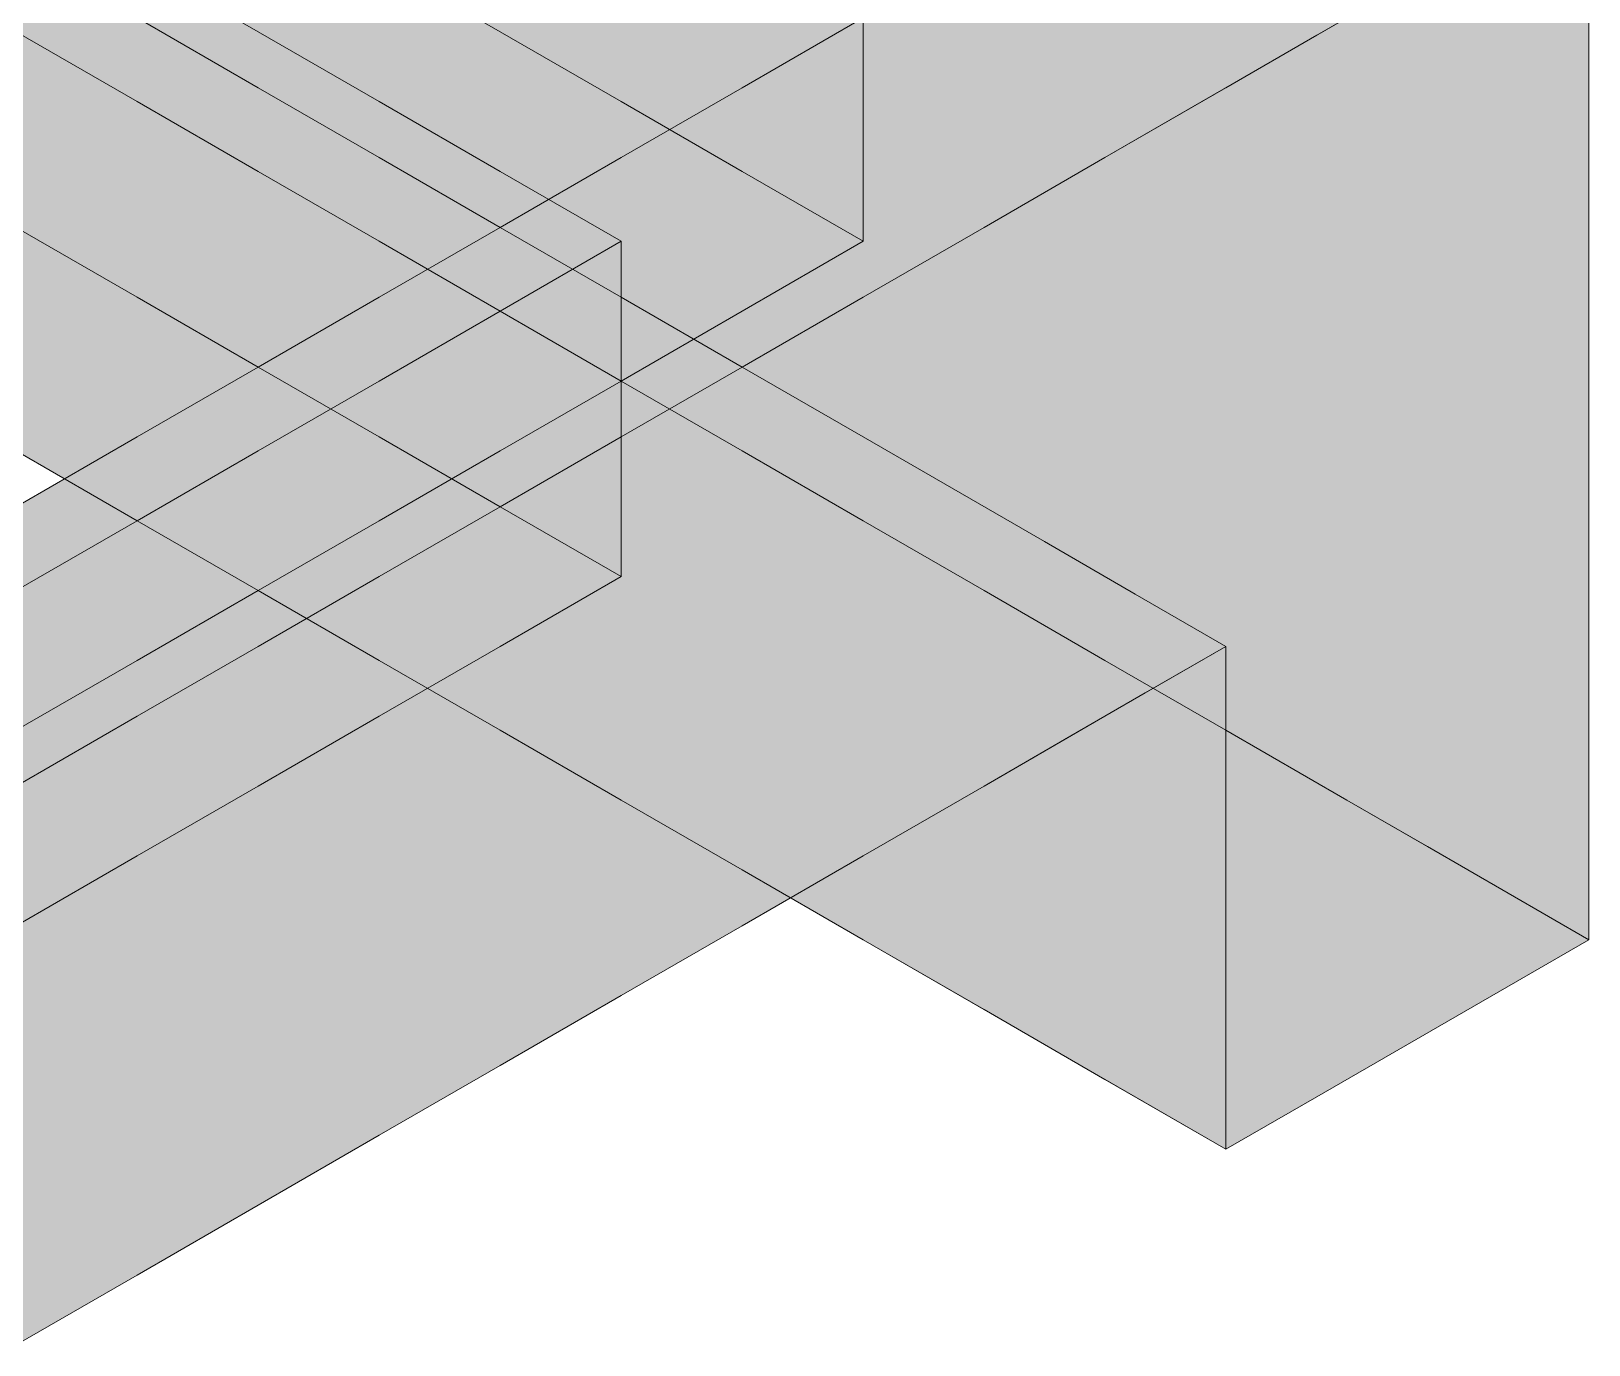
# Model space of a CAD drawing. Header units: metres. Extents: x 0 to 8.41, y 0 to 5.94.
# Drawn here: x 6.603 to 7.161, y 3.985 to 4.455 of the extents above; entities that cross this region are included whole.
import ezdxf

# ---------------------------------------------------------------- set-up
doc = ezdxf.new("R2010")
doc.units = ezdxf.units.M
doc.header["$LTSCALE"] = 0.25
doc.layers.add('ISO-3D', color=7, linetype='CONTINUOUS', lineweight=13)
doc.layers.add('ISO-3D-ARISTAS', color=250, linetype='CONTINUOUS', lineweight=13)

msp = doc.modelspace()

# ---------------------------------------------------------------- linework, layer by layer
at = {"layer": 'ISO-3D', "true_color": 0x9e9d98}
for points in [[(6.68471, 4.45167), (6.64141, 4.47667), (6.68471, 4.49833), (6.64141, 4.52333)], [(6.77131, 4.44833), (6.72801, 4.47333), (6.77131, 4.495), (6.72801, 4.52)], [(6.77131, 4.455), (6.72801, 4.48), (6.77131, 4.495), (6.72801, 4.52)], [(6.85792, 4.445), (6.81462, 4.47), (6.85792, 4.49167), (6.81462, 4.51667)], [(6.94452, 4.44167), (6.90122, 4.46667), (6.94452, 4.48833), (6.90122, 4.51333)], [(6.85792, 4.445), (6.81462, 4.47), (6.85792, 4.485), (6.81462, 4.51)], [(7.03112, 4.43833), (6.98782, 4.46333), (7.03112, 4.485), (6.98782, 4.51)], [(6.64141, 4.43), (6.59811, 4.455), (6.64141, 4.47667), (6.59811, 4.50167)], [(7.13216, 4.44667), (7.10329, 4.46333), (7.13216, 4.48667), (7.10329, 4.50333)], [(6.72801, 4.42667), (6.68471, 4.45167), (6.72801, 4.47333), (6.68471, 4.49833)], [(6.81462, 4.42333), (6.77131, 4.44833), (6.81462, 4.47), (6.77131, 4.495)], [(6.81462, 4.43), (6.77131, 4.455), (6.81462, 4.47), (6.77131, 4.495)], [(6.90122, 4.42), (6.85792, 4.445), (6.90122, 4.46667), (6.85792, 4.49167)], [(6.64141, 4.415), (6.59811, 4.44), (6.64141, 4.46), (6.59811, 4.485)], [(6.64141, 4.41), (6.59811, 4.435), (6.64141, 4.46), (6.59811, 4.485)], [(6.90122, 4.42), (6.85792, 4.445), (6.90122, 4.46), (6.85792, 4.485)], [(6.98782, 4.41667), (6.94452, 4.44167), (6.98782, 4.46333), (6.94452, 4.48833)], [(7.07442, 4.41333), (7.03112, 4.43833), (7.07442, 4.46), (7.03112, 4.485)], [(7.16103, 4.43), (7.13216, 4.44667), (7.16103, 4.47), (7.13216, 4.48667)], [(6.68471, 4.435), (6.64141, 4.46), (6.68471, 4.455), (6.64141, 4.48)], [(7.10329, 4.44333), (7.07442, 4.46), (7.10329, 4.46333), (7.07442, 4.48)], [(6.68471, 4.405), (6.64141, 4.43), (6.68471, 4.45167), (6.64141, 4.47667)], [(6.77131, 4.40167), (6.72801, 4.42667), (6.77131, 4.44833), (6.72801, 4.47333)], [(6.85792, 4.39833), (6.81462, 4.42333), (6.85792, 4.445), (6.81462, 4.47)], [(6.85792, 4.405), (6.81462, 4.43), (6.85792, 4.445), (6.81462, 4.47)], [(6.94452, 4.395), (6.90122, 4.42), (6.94452, 4.44167), (6.90122, 4.46667)], [(7.03112, 4.39167), (6.98782, 4.41667), (7.03112, 4.43833), (6.98782, 4.46333)], [(7.13216, 4.42667), (7.10329, 4.44333), (7.13216, 4.44667), (7.10329, 4.46333)], [(6.68471, 4.39), (6.64141, 4.415), (6.68471, 4.435), (6.64141, 4.46)], [(6.68471, 4.385), (6.64141, 4.41), (6.68471, 4.435), (6.64141, 4.46)], [(7.10329, 4.39667), (7.07442, 4.41333), (7.10329, 4.44333), (7.07442, 4.46)], [(6.72801, 4.41), (6.68471, 4.435), (6.72801, 4.43), (6.68471, 4.455)], [(6.72801, 4.38), (6.68471, 4.405), (6.72801, 4.42667), (6.68471, 4.45167)], [(6.81462, 4.37667), (6.77131, 4.40167), (6.81462, 4.42333), (6.77131, 4.44833)], [(6.90122, 4.37333), (6.85792, 4.39833), (6.90122, 4.42), (6.85792, 4.445)], [(6.90122, 4.38), (6.85792, 4.405), (6.90122, 4.42), (6.85792, 4.445)], [(7.16103, 4.41), (7.13216, 4.42667), (7.16103, 4.43), (7.13216, 4.44667)], [(6.64141, 4.37), (6.59811, 4.395), (6.64141, 4.415), (6.59811, 4.44)], [(6.98782, 4.37), (6.94452, 4.395), (6.98782, 4.41667), (6.94452, 4.44167)], [(7.07442, 4.36667), (7.03112, 4.39167), (7.07442, 4.41333), (7.03112, 4.43833)], [(7.13216, 4.38), (7.10329, 4.39667), (7.13216, 4.42667), (7.10329, 4.44333)], [(6.64141, 4.36), (6.59811, 4.385), (6.64141, 4.41), (6.59811, 4.435)], [(6.72801, 4.365), (6.68471, 4.39), (6.72801, 4.41), (6.68471, 4.435)], [(6.72801, 4.36), (6.68471, 4.385), (6.72801, 4.41), (6.68471, 4.435)], [(6.77131, 4.385), (6.72801, 4.41), (6.77131, 4.405), (6.72801, 4.43)], [(6.77131, 4.355), (6.72801, 4.38), (6.77131, 4.40167), (6.72801, 4.42667)], [(6.85792, 4.35167), (6.81462, 4.37667), (6.85792, 4.39833), (6.81462, 4.42333)], [(7.16103, 4.36333), (7.13216, 4.38), (7.16103, 4.41), (7.13216, 4.42667)], [(6.94452, 4.34833), (6.90122, 4.37333), (6.94452, 4.395), (6.90122, 4.42)], [(7.03112, 4.345), (6.98782, 4.37), (7.03112, 4.39167), (6.98782, 4.41667)], [(6.68471, 4.345), (6.64141, 4.37), (6.68471, 4.39), (6.64141, 4.415)], [(7.10329, 4.35), (7.07442, 4.36667), (7.10329, 4.39667), (7.07442, 4.41333)], [(6.68471, 4.335), (6.64141, 4.36), (6.68471, 4.385), (6.64141, 4.41)], [(6.77131, 4.34), (6.72801, 4.365), (6.77131, 4.385), (6.72801, 4.41)], [(6.77131, 4.335), (6.72801, 4.36), (6.77131, 4.385), (6.72801, 4.41)], [(6.81462, 4.36), (6.77131, 4.385), (6.81462, 4.38), (6.77131, 4.405)], [(6.81462, 4.33), (6.77131, 4.355), (6.81462, 4.37667), (6.77131, 4.40167)], [(6.64141, 4.325), (6.59811, 4.35), (6.64141, 4.37), (6.59811, 4.395)], [(6.90122, 4.32667), (6.85792, 4.35167), (6.90122, 4.37333), (6.85792, 4.39833)], [(6.98782, 4.32333), (6.94452, 4.34833), (6.98782, 4.37), (6.94452, 4.395)], [(7.13216, 4.33333), (7.10329, 4.35), (7.13216, 4.38), (7.10329, 4.39667)], [(6.72801, 4.32), (6.68471, 4.345), (6.72801, 4.365), (6.68471, 4.39)], [(7.07442, 4.32), (7.03112, 4.345), (7.07442, 4.36667), (7.03112, 4.39167)], [(6.72801, 4.31), (6.68471, 4.335), (6.72801, 4.36), (6.68471, 4.385)], [(6.81462, 4.315), (6.77131, 4.34), (6.81462, 4.36), (6.77131, 4.385)], [(6.81462, 4.31), (6.77131, 4.335), (6.81462, 4.36), (6.77131, 4.385)], [(7.16103, 4.31667), (7.13216, 4.33333), (7.16103, 4.36333), (7.13216, 4.38)], [(6.85792, 4.305), (6.81462, 4.33), (6.85792, 4.35167), (6.81462, 4.37667)], [(6.94452, 4.30167), (6.90122, 4.32667), (6.94452, 4.34833), (6.90122, 4.37333)], [(6.68471, 4.3), (6.64141, 4.325), (6.68471, 4.345), (6.64141, 4.37)], [(7.03112, 4.29833), (6.98782, 4.32333), (7.03112, 4.345), (6.98782, 4.37)], [(7.10329, 4.30333), (7.07442, 4.32), (7.10329, 4.35), (7.07442, 4.36667)], [(6.77131, 4.295), (6.72801, 4.32), (6.77131, 4.34), (6.72801, 4.365)], [(6.77131, 4.285), (6.72801, 4.31), (6.77131, 4.335), (6.72801, 4.36)], [(6.85792, 4.29), (6.81462, 4.315), (6.85792, 4.335), (6.81462, 4.36)], [(6.64141, 4.28), (6.59811, 4.305), (6.64141, 4.325), (6.59811, 4.35)], [(6.90122, 4.28), (6.85792, 4.305), (6.90122, 4.32667), (6.85792, 4.35167)], [(7.13216, 4.28667), (7.10329, 4.30333), (7.13216, 4.33333), (7.10329, 4.35)], [(6.72801, 4.275), (6.68471, 4.3), (6.72801, 4.32), (6.68471, 4.345)], [(6.98782, 4.27667), (6.94452, 4.30167), (6.98782, 4.32333), (6.94452, 4.34833)], [(7.07442, 4.27333), (7.03112, 4.29833), (7.07442, 4.32), (7.03112, 4.345)], [(6.81462, 4.27), (6.77131, 4.295), (6.81462, 4.315), (6.77131, 4.34)], [(6.81462, 4.26), (6.77131, 4.285), (6.81462, 4.31), (6.77131, 4.335)], [(6.90122, 4.265), (6.85792, 4.29), (6.90122, 4.31), (6.85792, 4.335)], [(7.16103, 4.27), (7.13216, 4.28667), (7.16103, 4.31667), (7.13216, 4.33333)], [(6.68471, 4.255), (6.64141, 4.28), (6.68471, 4.3), (6.64141, 4.325)], [(6.94452, 4.255), (6.90122, 4.28), (6.94452, 4.30167), (6.90122, 4.32667)], [(7.03112, 4.25167), (6.98782, 4.27667), (7.03112, 4.29833), (6.98782, 4.32333)], [(6.77131, 4.25), (6.72801, 4.275), (6.77131, 4.295), (6.72801, 4.32)], [(7.10329, 4.25667), (7.07442, 4.27333), (7.10329, 4.30333), (7.07442, 4.32)], [(6.85792, 4.245), (6.81462, 4.27), (6.85792, 4.29), (6.81462, 4.315)], [(6.93369, 4.24625), (6.90122, 4.265), (6.93369, 4.29125), (6.90122, 4.31)], [(6.72801, 4.23), (6.68471, 4.255), (6.72801, 4.275), (6.68471, 4.3)], [(6.98782, 4.23), (6.94452, 4.255), (6.98782, 4.27667), (6.94452, 4.30167)], [(7.13216, 4.24), (7.10329, 4.25667), (7.13216, 4.28667), (7.10329, 4.30333)], [(6.81462, 4.225), (6.77131, 4.25), (6.81462, 4.27), (6.77131, 4.295)], [(7.07442, 4.22667), (7.03112, 4.25167), (7.07442, 4.27333), (7.03112, 4.29833)], [(6.90122, 4.22), (6.85792, 4.245), (6.90122, 4.265), (6.85792, 4.29)], [(6.96617, 4.2275), (6.93369, 4.24625), (6.96617, 4.2725), (6.93369, 4.29125)], [(7.16103, 4.22333), (7.13216, 4.24), (7.16103, 4.27), (7.13216, 4.28667)], [(7.03112, 4.205), (6.98782, 4.23), (7.03112, 4.25167), (6.98782, 4.27667)], [(6.77131, 4.205), (6.72801, 4.23), (6.77131, 4.25), (6.72801, 4.275)], [(6.99865, 4.20875), (6.96617, 4.2275), (6.99865, 4.25375), (6.96617, 4.2725)], [(7.10329, 4.21), (7.07442, 4.22667), (7.10329, 4.25667), (7.07442, 4.27333)], [(6.85792, 4.2), (6.81462, 4.225), (6.85792, 4.245), (6.81462, 4.27)], [(6.93369, 4.20125), (6.90122, 4.22), (6.93369, 4.24625), (6.90122, 4.265)], [(7.13216, 4.19333), (7.10329, 4.21), (7.13216, 4.24), (7.10329, 4.25667)], [(6.81462, 4.18), (6.77131, 4.205), (6.81462, 4.225), (6.77131, 4.25)], [(7.03112, 4.19), (6.99865, 4.20875), (7.03112, 4.235), (6.99865, 4.25375)], [(7.07442, 4.18), (7.03112, 4.205), (7.07442, 4.22667), (7.03112, 4.25167)], [(6.90122, 4.175), (6.85792, 4.2), (6.90122, 4.22), (6.85792, 4.245)], [(6.96617, 4.1825), (6.93369, 4.20125), (6.96617, 4.2275), (6.93369, 4.24625)], [(7.16103, 4.17667), (7.13216, 4.19333), (7.16103, 4.22333), (7.13216, 4.24)], [(6.99865, 4.16375), (6.96617, 4.1825), (6.99865, 4.20875), (6.96617, 4.2275)], [(7.10329, 4.16333), (7.07442, 4.18), (7.10329, 4.21), (7.07442, 4.22667)], [(6.85792, 4.155), (6.81462, 4.18), (6.85792, 4.2), (6.81462, 4.225)], [(6.93369, 4.15625), (6.90122, 4.175), (6.93369, 4.20125), (6.90122, 4.22)], [(7.13216, 4.14667), (7.10329, 4.16333), (7.13216, 4.19333), (7.10329, 4.21)], [(7.03112, 4.145), (6.99865, 4.16375), (7.03112, 4.19), (6.99865, 4.20875)], [(6.90122, 4.13), (6.85792, 4.155), (6.90122, 4.175), (6.85792, 4.2)], [(6.96617, 4.1375), (6.93369, 4.15625), (6.96617, 4.1825), (6.93369, 4.20125)], [(7.16103, 4.13), (7.13216, 4.14667), (7.16103, 4.17667), (7.13216, 4.19333)], [(6.99865, 4.11875), (6.96617, 4.1375), (6.99865, 4.16375), (6.96617, 4.1825)], [(6.93369, 4.11125), (6.90122, 4.13), (6.93369, 4.15625), (6.90122, 4.175)], [(7.03112, 4.1), (6.99865, 4.11875), (7.03112, 4.145), (6.99865, 4.16375)], [(6.96617, 4.0925), (6.93369, 4.11125), (6.96617, 4.1375), (6.93369, 4.15625)], [(6.99865, 4.07375), (6.96617, 4.0925), (6.99865, 4.11875), (6.96617, 4.1375)], [(7.03112, 4.055), (6.99865, 4.07375), (7.03112, 4.1), (6.99865, 4.11875)]]:
    msp.add_solid(points, dxfattribs=at)
at = {"layer": 'ISO-3D', "true_color": 0x8e8d88}
for points in [[(7.16103, 4.47), (7.12855, 4.45125), (7.16103, 4.51), (7.12855, 4.49125)], [(7.12855, 4.45125), (7.09607, 4.4325), (7.12855, 4.49125), (7.09607, 4.4725)], [(7.09607, 4.4325), (7.0636, 4.41375), (7.09607, 4.4725), (7.0636, 4.45375)], [(7.16103, 4.43), (7.12855, 4.41125), (7.16103, 4.47), (7.12855, 4.45125)], [(6.90122, 4.42), (6.85792, 4.395), (6.90122, 4.46), (6.85792, 4.435)], [(7.0636, 4.41375), (7.03112, 4.395), (7.0636, 4.45375), (7.03112, 4.435)], [(7.12855, 4.41125), (7.09607, 4.3925), (7.12855, 4.45125), (7.09607, 4.4325)], [(6.85792, 4.395), (6.81462, 4.37), (6.85792, 4.435), (6.81462, 4.41)], [(7.03112, 4.395), (6.98782, 4.37), (7.03112, 4.435), (6.98782, 4.41)], [(7.09607, 4.3925), (7.0636, 4.37375), (7.09607, 4.4325), (7.0636, 4.41375)], [(7.16103, 4.41), (7.12855, 4.39125), (7.16103, 4.43), (7.12855, 4.41125)], [(6.90122, 4.38), (6.85792, 4.355), (6.90122, 4.42), (6.85792, 4.395)], [(7.0636, 4.37375), (7.03112, 4.355), (7.0636, 4.41375), (7.03112, 4.395)], [(7.12855, 4.39125), (7.09607, 4.3725), (7.12855, 4.41125), (7.09607, 4.3925)], [(6.81462, 4.37), (6.77131, 4.345), (6.81462, 4.41), (6.77131, 4.385)], [(6.98782, 4.37), (6.94452, 4.345), (6.98782, 4.41), (6.94452, 4.385)], [(7.16103, 4.36), (7.12855, 4.34125), (7.16103, 4.41), (7.12855, 4.39125)], [(6.85792, 4.355), (6.81462, 4.33), (6.85792, 4.395), (6.81462, 4.37)], [(7.03112, 4.355), (6.98782, 4.33), (7.03112, 4.395), (6.98782, 4.37)], [(7.09607, 4.3725), (7.0636, 4.35375), (7.09607, 4.3925), (7.0636, 4.37375)], [(7.12855, 4.34125), (7.09607, 4.3225), (7.12855, 4.39125), (7.09607, 4.3725)], [(6.77131, 4.345), (6.72801, 4.32), (6.77131, 4.385), (6.72801, 4.36)], [(6.94452, 4.345), (6.90122, 4.32), (6.94452, 4.385), (6.90122, 4.36)], [(6.81462, 4.36), (6.77131, 4.335), (6.81462, 4.38), (6.77131, 4.355)], [(7.0636, 4.35375), (7.03112, 4.335), (7.0636, 4.37375), (7.03112, 4.355)], [(7.09607, 4.3225), (7.0636, 4.30375), (7.09607, 4.3725), (7.0636, 4.35375)], [(6.81462, 4.33), (6.77131, 4.305), (6.81462, 4.37), (6.77131, 4.345)], [(6.98782, 4.33), (6.94452, 4.305), (6.98782, 4.37), (6.94452, 4.345)], [(6.72801, 4.32), (6.68471, 4.295), (6.72801, 4.36), (6.68471, 4.335)], [(6.77131, 4.335), (6.72801, 4.31), (6.77131, 4.355), (6.72801, 4.33)], [(6.81462, 4.31), (6.77131, 4.285), (6.81462, 4.36), (6.77131, 4.335)], [(6.90122, 4.32), (6.85792, 4.295), (6.90122, 4.36), (6.85792, 4.335)], [(7.03112, 4.335), (6.98782, 4.31), (7.03112, 4.355), (6.98782, 4.33)], [(7.16103, 4.31), (7.12855, 4.29125), (7.16103, 4.36), (7.12855, 4.34125)], [(7.0636, 4.30375), (7.03112, 4.285), (7.0636, 4.35375), (7.03112, 4.335)], [(6.77131, 4.305), (6.72801, 4.28), (6.77131, 4.345), (6.72801, 4.32)], [(6.94452, 4.305), (6.90122, 4.28), (6.94452, 4.345), (6.90122, 4.32)], [(7.12855, 4.29125), (7.09607, 4.2725), (7.12855, 4.34125), (7.09607, 4.3225)], [(6.68471, 4.295), (6.64141, 4.27), (6.68471, 4.335), (6.64141, 4.31)], [(6.77131, 4.285), (6.72801, 4.26), (6.77131, 4.335), (6.72801, 4.31)], [(6.85792, 4.295), (6.81462, 4.27), (6.85792, 4.335), (6.81462, 4.31)], [(7.03112, 4.285), (6.98782, 4.26), (7.03112, 4.335), (6.98782, 4.31)], [(6.72801, 4.31), (6.68471, 4.285), (6.72801, 4.33), (6.68471, 4.305)], [(6.98782, 4.31), (6.94452, 4.285), (6.98782, 4.33), (6.94452, 4.305)], [(7.09607, 4.2725), (7.0636, 4.25375), (7.09607, 4.3225), (7.0636, 4.30375)], [(6.72801, 4.28), (6.68471, 4.255), (6.72801, 4.32), (6.68471, 4.295)], [(6.90122, 4.28), (6.85792, 4.255), (6.90122, 4.32), (6.85792, 4.295)], [(6.64141, 4.27), (6.59811, 4.245), (6.64141, 4.31), (6.59811, 4.285)], [(6.68471, 4.285), (6.64141, 4.26), (6.68471, 4.305), (6.64141, 4.28)], [(6.72801, 4.26), (6.68471, 4.235), (6.72801, 4.31), (6.68471, 4.285)], [(6.81462, 4.26), (6.77131, 4.235), (6.81462, 4.31), (6.77131, 4.285)], [(6.81462, 4.27), (6.77131, 4.245), (6.81462, 4.31), (6.77131, 4.285)], [(6.94452, 4.285), (6.90122, 4.26), (6.94452, 4.305), (6.90122, 4.28)], [(6.98782, 4.26), (6.94452, 4.235), (6.98782, 4.31), (6.94452, 4.285)], [(7.16103, 4.265), (7.12855, 4.24625), (7.16103, 4.31), (7.12855, 4.29125)], [(7.0636, 4.25375), (7.03112, 4.235), (7.0636, 4.30375), (7.03112, 4.285)], [(6.68471, 4.255), (6.64141, 4.23), (6.68471, 4.295), (6.64141, 4.27)], [(6.85792, 4.255), (6.81462, 4.23), (6.85792, 4.295), (6.81462, 4.27)], [(7.12855, 4.24625), (7.09607, 4.2275), (7.12855, 4.29125), (7.09607, 4.2725)], [(6.68471, 4.235), (6.64141, 4.21), (6.68471, 4.285), (6.64141, 4.26)], [(6.77131, 4.235), (6.72801, 4.21), (6.77131, 4.285), (6.72801, 4.26)], [(6.77131, 4.245), (6.72801, 4.22), (6.77131, 4.285), (6.72801, 4.26)], [(6.94452, 4.235), (6.90122, 4.21), (6.94452, 4.285), (6.90122, 4.26)], [(7.03112, 4.235), (6.98782, 4.21), (7.03112, 4.285), (6.98782, 4.26)], [(6.64141, 4.26), (6.59811, 4.235), (6.64141, 4.28), (6.59811, 4.255)], [(6.90122, 4.26), (6.85792, 4.235), (6.90122, 4.28), (6.85792, 4.255)], [(7.09607, 4.2275), (7.0636, 4.20875), (7.09607, 4.2725), (7.0636, 4.25375)], [(6.64141, 4.23), (6.59811, 4.205), (6.64141, 4.27), (6.59811, 4.245)], [(6.81462, 4.23), (6.77131, 4.205), (6.81462, 4.27), (6.77131, 4.245)], [(6.64141, 4.21), (6.59811, 4.185), (6.64141, 4.26), (6.59811, 4.235)], [(6.72801, 4.21), (6.68471, 4.185), (6.72801, 4.26), (6.68471, 4.235)], [(6.72801, 4.22), (6.68471, 4.195), (6.72801, 4.26), (6.68471, 4.235)], [(6.90122, 4.21), (6.85792, 4.185), (6.90122, 4.26), (6.85792, 4.235)], [(6.98782, 4.21), (6.94452, 4.185), (6.98782, 4.26), (6.94452, 4.235)], [(7.16103, 4.22), (7.12855, 4.20125), (7.16103, 4.265), (7.12855, 4.24625)], [(6.85792, 4.235), (6.81462, 4.21), (6.85792, 4.255), (6.81462, 4.23)], [(7.0636, 4.20875), (7.03112, 4.19), (7.0636, 4.25375), (7.03112, 4.235)], [(6.77131, 4.205), (6.72801, 4.18), (6.77131, 4.245), (6.72801, 4.22)], [(7.12855, 4.20125), (7.09607, 4.1825), (7.12855, 4.24625), (7.09607, 4.2275)], [(6.68471, 4.185), (6.64141, 4.16), (6.68471, 4.235), (6.64141, 4.21)], [(6.68471, 4.195), (6.64141, 4.17), (6.68471, 4.235), (6.64141, 4.21)], [(6.85792, 4.185), (6.81462, 4.16), (6.85792, 4.235), (6.81462, 4.21)], [(6.94452, 4.185), (6.90122, 4.16), (6.94452, 4.235), (6.90122, 4.21)], [(6.81462, 4.21), (6.77131, 4.185), (6.81462, 4.23), (6.77131, 4.205)], [(7.09607, 4.1825), (7.0636, 4.16375), (7.09607, 4.2275), (7.0636, 4.20875)], [(6.72801, 4.18), (6.68471, 4.155), (6.72801, 4.22), (6.68471, 4.195)], [(7.16103, 4.175), (7.12855, 4.15625), (7.16103, 4.22), (7.12855, 4.20125)], [(6.64141, 4.16), (6.59811, 4.135), (6.64141, 4.21), (6.59811, 4.185)], [(6.64141, 4.17), (6.59811, 4.145), (6.64141, 4.21), (6.59811, 4.185)], [(6.81462, 4.16), (6.77131, 4.135), (6.81462, 4.21), (6.77131, 4.185)], [(6.90122, 4.16), (6.85792, 4.135), (6.90122, 4.21), (6.85792, 4.185)], [(6.77131, 4.185), (6.72801, 4.16), (6.77131, 4.205), (6.72801, 4.18)], [(7.0636, 4.16375), (7.03112, 4.145), (7.0636, 4.20875), (7.03112, 4.19)], [(7.12855, 4.15625), (7.09607, 4.1375), (7.12855, 4.20125), (7.09607, 4.1825)], [(6.68471, 4.155), (6.64141, 4.13), (6.68471, 4.195), (6.64141, 4.17)], [(6.77131, 4.135), (6.72801, 4.11), (6.77131, 4.185), (6.72801, 4.16)], [(6.85792, 4.135), (6.81462, 4.11), (6.85792, 4.185), (6.81462, 4.16)], [(7.09607, 4.1375), (7.0636, 4.11875), (7.09607, 4.1825), (7.0636, 4.16375)], [(6.72801, 4.16), (6.68471, 4.135), (6.72801, 4.18), (6.68471, 4.155)], [(7.16103, 4.13), (7.12855, 4.11125), (7.16103, 4.175), (7.12855, 4.15625)], [(6.64141, 4.13), (6.59811, 4.105), (6.64141, 4.17), (6.59811, 4.145)], [(6.72801, 4.11), (6.68471, 4.085), (6.72801, 4.16), (6.68471, 4.135)], [(6.81462, 4.11), (6.77131, 4.085), (6.81462, 4.16), (6.77131, 4.135)], [(7.0636, 4.11875), (7.03112, 4.1), (7.0636, 4.16375), (7.03112, 4.145)], [(6.68471, 4.135), (6.64141, 4.11), (6.68471, 4.155), (6.64141, 4.13)], [(7.12855, 4.11125), (7.09607, 4.0925), (7.12855, 4.15625), (7.09607, 4.1375)], [(7.09607, 4.0925), (7.0636, 4.07375), (7.09607, 4.1375), (7.0636, 4.11875)], [(6.68471, 4.085), (6.64141, 4.06), (6.68471, 4.135), (6.64141, 4.11)], [(6.77131, 4.085), (6.72801, 4.06), (6.77131, 4.135), (6.72801, 4.11)], [(6.64141, 4.11), (6.59811, 4.085), (6.64141, 4.13), (6.59811, 4.105)], [(7.0636, 4.07375), (7.03112, 4.055), (7.0636, 4.11875), (7.03112, 4.1)], [(6.64141, 4.06), (6.59811, 4.035), (6.64141, 4.11), (6.59811, 4.085)], [(6.72801, 4.06), (6.68471, 4.035), (6.72801, 4.11), (6.68471, 4.085)], [(6.68471, 4.035), (6.64141, 4.01), (6.68471, 4.085), (6.64141, 4.06)], [(6.64141, 4.01), (6.59811, 3.985), (6.64141, 4.06), (6.59811, 4.035)]]:
    msp.add_solid(points, dxfattribs=at)
at = {"layer": 'ISO-3D', "true_color": 0xb0aea8}
for points in [[(6.72801, 4.48), (6.68471, 4.455), (6.68471, 4.505), (6.64141, 4.48)], [(6.64141, 4.46), (6.61254, 4.44333), (6.59811, 4.485), (6.56924, 4.46833)], [(7.02823, 4.46667), (6.99359, 4.44667), (6.99937, 4.48333), (6.96473, 4.46333)], [(7.09174, 4.47), (7.0571, 4.45), (7.06288, 4.48667), (7.02823, 4.46667)], [(6.77131, 4.455), (6.72801, 4.43), (6.72801, 4.48), (6.68471, 4.455)], [(6.96473, 4.46333), (6.93009, 4.44333), (6.93586, 4.48), (6.90122, 4.46)], [(6.61254, 4.44333), (6.58368, 4.42667), (6.56924, 4.46833), (6.54037, 4.45167)], [(7.0571, 4.45), (7.02246, 4.43), (7.02823, 4.46667), (6.99359, 4.44667)], [(6.99359, 4.44667), (6.95895, 4.42667), (6.96473, 4.46333), (6.93009, 4.44333)], [(6.68471, 4.435), (6.65584, 4.41833), (6.64141, 4.46), (6.61254, 4.44333)], [(6.93009, 4.44333), (6.88678, 4.41833), (6.90122, 4.46), (6.85792, 4.435)], [(6.64141, 4.43), (6.60893, 4.41125), (6.59811, 4.455), (6.56563, 4.43625)], [(6.81462, 4.43), (6.77131, 4.405), (6.77131, 4.455), (6.72801, 4.43)], [(7.02246, 4.43), (6.98782, 4.41), (6.99359, 4.44667), (6.95895, 4.42667)], [(6.65584, 4.41833), (6.62698, 4.40167), (6.61254, 4.44333), (6.58368, 4.42667)], [(6.95895, 4.42667), (6.91565, 4.40167), (6.93009, 4.44333), (6.88678, 4.41833)], [(6.60893, 4.41125), (6.57646, 4.3925), (6.56563, 4.43625), (6.53316, 4.4175)], [(6.72801, 4.41), (6.69915, 4.39333), (6.68471, 4.435), (6.65584, 4.41833)], [(6.88678, 4.41833), (6.84348, 4.39333), (6.85792, 4.435), (6.81462, 4.41)], [(6.68471, 4.405), (6.65224, 4.38625), (6.64141, 4.43), (6.60893, 4.41125)], [(6.85792, 4.405), (6.81462, 4.38), (6.81462, 4.43), (6.77131, 4.405)], [(6.62698, 4.40167), (6.59811, 4.385), (6.58368, 4.42667), (6.55481, 4.41)], [(6.98782, 4.41), (6.94452, 4.385), (6.95895, 4.42667), (6.91565, 4.40167)], [(6.69915, 4.39333), (6.67028, 4.37667), (6.65584, 4.41833), (6.62698, 4.40167)], [(6.91565, 4.40167), (6.87235, 4.37667), (6.88678, 4.41833), (6.84348, 4.39333)], [(6.65224, 4.38625), (6.61976, 4.3675), (6.60893, 4.41125), (6.57646, 4.3925)], [(6.72801, 4.38), (6.69554, 4.36125), (6.68471, 4.405), (6.65224, 4.38625)], [(6.77131, 4.385), (6.74245, 4.36833), (6.72801, 4.41), (6.69915, 4.39333)], [(6.84348, 4.39333), (6.80018, 4.36833), (6.81462, 4.41), (6.77131, 4.385)], [(6.90122, 4.38), (6.85792, 4.355), (6.85792, 4.405), (6.81462, 4.38)], [(6.67028, 4.37667), (6.64141, 4.36), (6.62698, 4.40167), (6.59811, 4.385)], [(6.94452, 4.385), (6.90122, 4.36), (6.91565, 4.40167), (6.87235, 4.37667)], [(6.61976, 4.3675), (6.58728, 4.34875), (6.57646, 4.3925), (6.54398, 4.37375)], [(6.74245, 4.36833), (6.71358, 4.35167), (6.69915, 4.39333), (6.67028, 4.37667)], [(6.87235, 4.37667), (6.82905, 4.35167), (6.84348, 4.39333), (6.80018, 4.36833)], [(6.69554, 4.36125), (6.66306, 4.3425), (6.65224, 4.38625), (6.61976, 4.3675)], [(6.80018, 4.36833), (6.75688, 4.34333), (6.77131, 4.385), (6.72801, 4.36)], [(6.81462, 4.36), (6.78575, 4.34333), (6.77131, 4.385), (6.74245, 4.36833)], [(6.77131, 4.355), (6.73884, 4.33625), (6.72801, 4.38), (6.69554, 4.36125)], [(6.85792, 4.355), (6.81462, 4.33), (6.81462, 4.38), (6.77131, 4.355)], [(6.71358, 4.35167), (6.68471, 4.335), (6.67028, 4.37667), (6.64141, 4.36)], [(6.90122, 4.36), (6.85792, 4.335), (6.87235, 4.37667), (6.82905, 4.35167)], [(6.66306, 4.3425), (6.63058, 4.32375), (6.61976, 4.3675), (6.58728, 4.34875)], [(6.78575, 4.34333), (6.75688, 4.32667), (6.74245, 4.36833), (6.71358, 4.35167)], [(6.82905, 4.35167), (6.78575, 4.32667), (6.80018, 4.36833), (6.75688, 4.34333)], [(6.73884, 4.33625), (6.70636, 4.3175), (6.69554, 4.36125), (6.66306, 4.3425)], [(6.75688, 4.34333), (6.71358, 4.31833), (6.72801, 4.36), (6.68471, 4.335)], [(6.81462, 4.33), (6.77131, 4.305), (6.77131, 4.355), (6.72801, 4.33)], [(6.81462, 4.33), (6.78214, 4.31125), (6.77131, 4.355), (6.73884, 4.33625)], [(6.85792, 4.335), (6.82905, 4.31833), (6.81462, 4.36), (6.78575, 4.34333)], [(6.75688, 4.32667), (6.72801, 4.31), (6.71358, 4.35167), (6.68471, 4.335)], [(6.85792, 4.335), (6.81462, 4.31), (6.82905, 4.35167), (6.78575, 4.32667)], [(6.63058, 4.32375), (6.59811, 4.305), (6.58728, 4.34875), (6.55481, 4.33)], [(6.70636, 4.3175), (6.67389, 4.29875), (6.66306, 4.3425), (6.63058, 4.32375)], [(6.78575, 4.32667), (6.74245, 4.30167), (6.75688, 4.34333), (6.71358, 4.31833)], [(6.82905, 4.31833), (6.80018, 4.30167), (6.78575, 4.34333), (6.75688, 4.32667)], [(6.71358, 4.31833), (6.67028, 4.29333), (6.68471, 4.335), (6.64141, 4.31)], [(6.78214, 4.31125), (6.74966, 4.2925), (6.73884, 4.33625), (6.70636, 4.3175)], [(6.90122, 4.31), (6.87235, 4.29333), (6.85792, 4.335), (6.82905, 4.31833)], [(6.77131, 4.305), (6.72801, 4.28), (6.72801, 4.33), (6.68471, 4.305)], [(6.85792, 4.305), (6.82544, 4.28625), (6.81462, 4.33), (6.78214, 4.31125)], [(6.67389, 4.29875), (6.64141, 4.28), (6.63058, 4.32375), (6.59811, 4.305)], [(6.80018, 4.30167), (6.77131, 4.285), (6.75688, 4.32667), (6.72801, 4.31)], [(6.81462, 4.31), (6.77131, 4.285), (6.78575, 4.32667), (6.74245, 4.30167)], [(6.74245, 4.30167), (6.69915, 4.27667), (6.71358, 4.31833), (6.67028, 4.29333)], [(6.74966, 4.2925), (6.71719, 4.27375), (6.70636, 4.3175), (6.67389, 4.29875)], [(6.87235, 4.29333), (6.84348, 4.27667), (6.82905, 4.31833), (6.80018, 4.30167)], [(6.82544, 4.28625), (6.79296, 4.2675), (6.78214, 4.31125), (6.74966, 4.2925)], [(6.67028, 4.29333), (6.62698, 4.26833), (6.64141, 4.31), (6.59811, 4.285)], [(6.72801, 4.28), (6.68471, 4.255), (6.68471, 4.305), (6.64141, 4.28)], [(6.90122, 4.28), (6.86874, 4.26125), (6.85792, 4.305), (6.82544, 4.28625)], [(6.93369, 4.29125), (6.90483, 4.27458), (6.90122, 4.31), (6.87235, 4.29333)], [(6.77131, 4.285), (6.72801, 4.26), (6.74245, 4.30167), (6.69915, 4.27667)], [(6.84348, 4.27667), (6.81462, 4.26), (6.80018, 4.30167), (6.77131, 4.285)], [(6.71719, 4.27375), (6.68471, 4.255), (6.67389, 4.29875), (6.64141, 4.28)], [(6.69915, 4.27667), (6.65584, 4.25167), (6.67028, 4.29333), (6.62698, 4.26833)], [(6.79296, 4.2675), (6.76049, 4.24875), (6.74966, 4.2925), (6.71719, 4.27375)], [(6.90483, 4.27458), (6.87596, 4.25792), (6.87235, 4.29333), (6.84348, 4.27667)], [(6.96617, 4.2725), (6.9373, 4.25583), (6.93369, 4.29125), (6.90483, 4.27458)], [(6.62698, 4.26833), (6.58368, 4.24333), (6.59811, 4.285), (6.55481, 4.26)], [(6.86874, 4.26125), (6.83627, 4.2425), (6.82544, 4.28625), (6.79296, 4.2675)], [(6.68471, 4.255), (6.64141, 4.23), (6.64141, 4.28), (6.59811, 4.255)], [(6.72801, 4.26), (6.68471, 4.235), (6.69915, 4.27667), (6.65584, 4.25167)], [(6.87596, 4.25792), (6.84709, 4.24125), (6.84348, 4.27667), (6.81462, 4.26)], [(6.94452, 4.255), (6.91204, 4.23625), (6.90122, 4.28), (6.86874, 4.26125)], [(6.76049, 4.24875), (6.72801, 4.23), (6.71719, 4.27375), (6.68471, 4.255)], [(6.9373, 4.25583), (6.90843, 4.23917), (6.90483, 4.27458), (6.87596, 4.25792)], [(6.99865, 4.25375), (6.96978, 4.23708), (6.96617, 4.2725), (6.9373, 4.25583)], [(6.65584, 4.25167), (6.61254, 4.22667), (6.62698, 4.26833), (6.58368, 4.24333)], [(6.83627, 4.2425), (6.80379, 4.22375), (6.79296, 4.2675), (6.76049, 4.24875)], [(6.84709, 4.24125), (6.80379, 4.21625), (6.81462, 4.26), (6.77131, 4.235)], [(6.91204, 4.23625), (6.87957, 4.2175), (6.86874, 4.26125), (6.83627, 4.2425)], [(6.64141, 4.23), (6.59811, 4.205), (6.59811, 4.255), (6.55481, 4.23)], [(6.90843, 4.23917), (6.87957, 4.2225), (6.87596, 4.25792), (6.84709, 4.24125)], [(6.96978, 4.23708), (6.94091, 4.22042), (6.9373, 4.25583), (6.90843, 4.23917)], [(6.98782, 4.23), (6.95534, 4.21125), (6.94452, 4.255), (6.91204, 4.23625)], [(6.68471, 4.235), (6.64141, 4.21), (6.65584, 4.25167), (6.61254, 4.22667)], [(6.80379, 4.22375), (6.77131, 4.205), (6.76049, 4.24875), (6.72801, 4.23)], [(7.03112, 4.235), (7.00225, 4.21833), (6.99865, 4.25375), (6.96978, 4.23708)], [(6.61254, 4.22667), (6.56924, 4.20167), (6.58368, 4.24333), (6.54037, 4.21833)], [(6.87957, 4.2175), (6.84709, 4.19875), (6.83627, 4.2425), (6.80379, 4.22375)], [(6.87957, 4.2225), (6.83627, 4.1975), (6.84709, 4.24125), (6.80379, 4.21625)], [(6.94091, 4.22042), (6.91204, 4.20375), (6.90843, 4.23917), (6.87957, 4.2225)], [(6.80379, 4.21625), (6.76049, 4.19125), (6.77131, 4.235), (6.72801, 4.21)], [(6.95534, 4.21125), (6.92287, 4.1925), (6.91204, 4.23625), (6.87957, 4.2175)], [(7.00225, 4.21833), (6.97339, 4.20167), (6.96978, 4.23708), (6.94091, 4.22042)], [(6.64141, 4.21), (6.59811, 4.185), (6.61254, 4.22667), (6.56924, 4.20167)], [(7.03112, 4.205), (6.99865, 4.18625), (6.98782, 4.23), (6.95534, 4.21125)], [(6.84709, 4.19875), (6.81462, 4.18), (6.80379, 4.22375), (6.77131, 4.205)], [(6.91204, 4.20375), (6.86874, 4.17875), (6.87957, 4.2225), (6.83627, 4.1975)], [(6.83627, 4.1975), (6.79296, 4.1725), (6.80379, 4.21625), (6.76049, 4.19125)], [(6.92287, 4.1925), (6.89039, 4.17375), (6.87957, 4.2175), (6.84709, 4.19875)], [(6.97339, 4.20167), (6.94452, 4.185), (6.94091, 4.22042), (6.91204, 4.20375)], [(6.76049, 4.19125), (6.71719, 4.16625), (6.72801, 4.21), (6.68471, 4.185)], [(6.99865, 4.18625), (6.96617, 4.1675), (6.95534, 4.21125), (6.92287, 4.1925)], [(7.07442, 4.18), (7.04195, 4.16125), (7.03112, 4.205), (6.99865, 4.18625)], [(6.89039, 4.17375), (6.85792, 4.155), (6.84709, 4.19875), (6.81462, 4.18)], [(6.94452, 4.185), (6.90122, 4.16), (6.91204, 4.20375), (6.86874, 4.17875)], [(6.86874, 4.17875), (6.82544, 4.15375), (6.83627, 4.1975), (6.79296, 4.1725)], [(6.79296, 4.1725), (6.74966, 4.1475), (6.76049, 4.19125), (6.71719, 4.16625)], [(6.96617, 4.1675), (6.93369, 4.14875), (6.92287, 4.1925), (6.89039, 4.17375)], [(6.71719, 4.16625), (6.67389, 4.14125), (6.68471, 4.185), (6.64141, 4.16)], [(7.04195, 4.16125), (7.00947, 4.1425), (6.99865, 4.18625), (6.96617, 4.1675)], [(6.90122, 4.16), (6.85792, 4.135), (6.86874, 4.17875), (6.82544, 4.15375)], [(7.11772, 4.155), (7.08525, 4.13625), (7.07442, 4.18), (7.04195, 4.16125)], [(6.82544, 4.15375), (6.78214, 4.12875), (6.79296, 4.1725), (6.74966, 4.1475)], [(6.93369, 4.14875), (6.90122, 4.13), (6.89039, 4.17375), (6.85792, 4.155)], [(6.74966, 4.1475), (6.70636, 4.1225), (6.71719, 4.16625), (6.67389, 4.14125)], [(7.00947, 4.1425), (6.977, 4.12375), (6.96617, 4.1675), (6.93369, 4.14875)], [(6.67389, 4.14125), (6.63058, 4.11625), (6.64141, 4.16), (6.59811, 4.135)], [(7.08525, 4.13625), (7.05277, 4.1175), (7.04195, 4.16125), (7.00947, 4.1425)], [(7.16103, 4.13), (7.12855, 4.11125), (7.11772, 4.155), (7.08525, 4.13625)], [(6.85792, 4.135), (6.81462, 4.11), (6.82544, 4.15375), (6.78214, 4.12875)], [(6.977, 4.12375), (6.94452, 4.105), (6.93369, 4.14875), (6.90122, 4.13)], [(6.78214, 4.12875), (6.73884, 4.10375), (6.74966, 4.1475), (6.70636, 4.1225)], [(6.70636, 4.1225), (6.66306, 4.0975), (6.67389, 4.14125), (6.63058, 4.11625)], [(7.05277, 4.1175), (7.0203, 4.09875), (7.00947, 4.1425), (6.977, 4.12375)], [(6.63058, 4.11625), (6.58728, 4.09125), (6.59811, 4.135), (6.55481, 4.11)], [(7.12855, 4.11125), (7.09607, 4.0925), (7.08525, 4.13625), (7.05277, 4.1175)], [(6.81462, 4.11), (6.77131, 4.085), (6.78214, 4.12875), (6.73884, 4.10375)], [(6.73884, 4.10375), (6.69554, 4.07875), (6.70636, 4.1225), (6.66306, 4.0975)], [(7.0203, 4.09875), (6.98782, 4.08), (6.977, 4.12375), (6.94452, 4.105)], [(6.66306, 4.0975), (6.61976, 4.0725), (6.63058, 4.11625), (6.58728, 4.09125)], [(7.09607, 4.0925), (7.0636, 4.07375), (7.05277, 4.1175), (7.0203, 4.09875)], [(6.77131, 4.085), (6.72801, 4.06), (6.73884, 4.10375), (6.69554, 4.07875)], [(7.0636, 4.07375), (7.03112, 4.055), (7.0203, 4.09875), (6.98782, 4.08)], [(6.69554, 4.07875), (6.65224, 4.05375), (6.66306, 4.0975), (6.61976, 4.0725)], [(6.61976, 4.0725), (6.57646, 4.0475), (6.58728, 4.09125), (6.54398, 4.06625)], [(6.72801, 4.06), (6.68471, 4.035), (6.69554, 4.07875), (6.65224, 4.05375)], [(6.65224, 4.05375), (6.60893, 4.02875), (6.61976, 4.0725), (6.57646, 4.0475)], [(6.68471, 4.035), (6.64141, 4.01), (6.65224, 4.05375), (6.60893, 4.02875)], [(6.60893, 4.02875), (6.56563, 4.00375), (6.57646, 4.0475), (6.53316, 4.0225)], [(6.64141, 4.01), (6.59811, 3.985), (6.60893, 4.02875), (6.56563, 4.00375)]]:
    msp.add_solid(points, dxfattribs=at)
at = {"layer": 'ISO-3D-ARISTAS', "color": 250}
for p, q in [((6.68471, 4.455), (6.64141, 4.48)), ((6.64141, 4.48), (6.68471, 4.455)), ((6.77131, 4.455), (6.72801, 4.48)), ((6.72801, 4.48), (6.77131, 4.455)), ((7.0636, 4.45375), (7.09607, 4.4725)), ((7.09174, 4.47), (7.0571, 4.45)), ((7.16103, 4.47), (7.16103, 4.43)), ((7.16103, 4.47), (7.16103, 4.43)), ((6.64141, 4.46), (6.68471, 4.435)), ((6.64141, 4.46), (6.68471, 4.435)), ((6.85792, 4.435), (6.90122, 4.46)), ((6.85792, 4.435), (6.90122, 4.46)), ((6.90122, 4.46), (6.90122, 4.42)), ((6.90122, 4.46), (6.90122, 4.42)), ((6.59811, 4.455), (6.64141, 4.43)), ((6.64141, 4.43), (6.59811, 4.455)), ((6.72801, 4.43), (6.68471, 4.455)), ((6.68471, 4.455), (6.72801, 4.43)), ((6.81462, 4.43), (6.77131, 4.455)), ((6.77131, 4.455), (6.81462, 4.43)), ((7.0571, 4.45), (7.02246, 4.43)), ((7.03112, 4.435), (7.0636, 4.45375)), ((6.68471, 4.435), (6.72801, 4.41)), ((6.68471, 4.435), (6.72801, 4.41)), ((6.81462, 4.41), (6.85792, 4.435)), ((6.81462, 4.41), (6.85792, 4.435)), ((6.98782, 4.41), (7.03112, 4.435)), ((6.64141, 4.43), (6.68471, 4.405)), ((6.68471, 4.405), (6.64141, 4.43)), ((6.77131, 4.405), (6.72801, 4.43)), ((6.72801, 4.43), (6.77131, 4.405)), ((6.85792, 4.405), (6.81462, 4.43)), ((6.81462, 4.43), (6.85792, 4.405)), ((7.02246, 4.43), (6.98782, 4.41)), ((7.16103, 4.43), (7.16103, 4.41)), ((7.16103, 4.43), (7.16103, 4.41)), ((6.90122, 4.42), (6.90122, 4.38)), ((6.90122, 4.42), (6.90122, 4.38)), ((6.68471, 4.405), (6.72801, 4.38)), ((6.72801, 4.38), (6.68471, 4.405)), ((6.72801, 4.41), (6.77131, 4.385)), ((6.72801, 4.41), (6.77131, 4.385)), ((6.77131, 4.385), (6.81462, 4.41)), ((6.77131, 4.385), (6.81462, 4.41)), ((6.81462, 4.38), (6.77131, 4.405)), ((6.77131, 4.405), (6.81462, 4.38)), ((6.90122, 4.38), (6.85792, 4.405)), ((6.85792, 4.405), (6.90122, 4.38)), ((6.94452, 4.385), (6.98782, 4.41)), ((6.98782, 4.41), (6.94452, 4.385)), ((7.16103, 4.41), (7.16103, 4.36333)), ((7.16103, 4.41), (7.16103, 4.36)), ((6.64141, 4.36), (6.59811, 4.385)), ((6.64141, 4.36), (6.59811, 4.385)), ((6.72801, 4.36), (6.77131, 4.385)), ((6.72801, 4.36), (6.77131, 4.385)), ((6.77131, 4.385), (6.81462, 4.36)), ((6.77131, 4.385), (6.81462, 4.36)), ((6.90122, 4.36), (6.94452, 4.385)), ((6.94452, 4.385), (6.90122, 4.36)), ((6.72801, 4.38), (6.77131, 4.355)), ((6.77131, 4.355), (6.72801, 4.38)), ((6.77131, 4.355), (6.81462, 4.38)), ((6.77131, 4.355), (6.81462, 4.38)), ((6.81462, 4.38), (6.81462, 4.36)), ((6.81462, 4.38), (6.81462, 4.36)), ((6.90122, 4.38), (6.85792, 4.355)), ((6.90122, 4.38), (6.85792, 4.355)), ((7.16103, 4.36333), (7.16103, 4.31667)), ((6.68471, 4.335), (6.64141, 4.36)), ((6.68471, 4.335), (6.64141, 4.36)), ((6.68471, 4.335), (6.72801, 4.36)), ((6.68471, 4.335), (6.72801, 4.36)), ((6.72801, 4.33), (6.77131, 4.355)), ((6.72801, 4.33), (6.77131, 4.355)), ((6.77131, 4.355), (6.81462, 4.33)), ((6.81462, 4.33), (6.77131, 4.355)), ((6.81462, 4.36), (6.85792, 4.335)), ((6.81462, 4.36), (6.85792, 4.335)), ((6.81462, 4.36), (6.81462, 4.31)), ((6.81462, 4.36), (6.81462, 4.31)), ((6.85792, 4.355), (6.81462, 4.33)), ((6.85792, 4.355), (6.81462, 4.33)), ((6.85792, 4.335), (6.90122, 4.36)), ((6.90122, 4.36), (6.85792, 4.335)), ((7.16103, 4.36), (7.16103, 4.31)), ((6.64141, 4.31), (6.68471, 4.335)), ((6.64141, 4.31), (6.68471, 4.335)), ((6.72801, 4.31), (6.68471, 4.335)), ((6.72801, 4.31), (6.68471, 4.335)), ((6.81462, 4.31), (6.85792, 4.335)), ((6.85792, 4.335), (6.81462, 4.31)), ((6.85792, 4.335), (6.90122, 4.31)), ((6.85792, 4.335), (6.90122, 4.31)), ((6.68471, 4.305), (6.72801, 4.33)), ((6.68471, 4.305), (6.72801, 4.33)), ((6.81462, 4.33), (6.77131, 4.305)), ((6.81462, 4.33), (6.77131, 4.305)), ((6.81462, 4.33), (6.85792, 4.305)), ((6.85792, 4.305), (6.81462, 4.33)), ((7.16103, 4.31667), (7.16103, 4.27)), ((6.59811, 4.285), (6.64141, 4.31)), ((6.59811, 4.285), (6.64141, 4.31)), ((6.64141, 4.28), (6.59811, 4.305)), ((6.64141, 4.28), (6.59811, 4.305)), ((6.64141, 4.28), (6.68471, 4.305)), ((6.64141, 4.28), (6.68471, 4.305)), ((6.77131, 4.285), (6.72801, 4.31)), ((6.77131, 4.285), (6.72801, 4.31)), ((6.77131, 4.305), (6.72801, 4.28)), ((6.77131, 4.305), (6.72801, 4.28)), ((6.77131, 4.285), (6.81462, 4.31)), ((6.81462, 4.31), (6.77131, 4.285)), ((6.81462, 4.31), (6.81462, 4.26)), ((6.81462, 4.31), (6.81462, 4.26)), ((6.85792, 4.305), (6.90122, 4.28)), ((6.90122, 4.28), (6.85792, 4.305)), ((6.90122, 4.31), (6.93369, 4.29125)), ((6.90122, 4.31), (6.93369, 4.29125)), ((7.16103, 4.31), (7.16103, 4.265)), ((6.93369, 4.29125), (6.96617, 4.2725)), ((6.93369, 4.29125), (6.96617, 4.2725)), ((6.72801, 4.26), (6.77131, 4.285)), ((6.77131, 4.285), (6.72801, 4.26)), ((6.81462, 4.26), (6.77131, 4.285)), ((6.81462, 4.26), (6.77131, 4.285)), ((6.59811, 4.255), (6.64141, 4.28)), ((6.59811, 4.255), (6.64141, 4.28)), ((6.68471, 4.255), (6.64141, 4.28)), ((6.68471, 4.255), (6.64141, 4.28)), ((6.72801, 4.28), (6.68471, 4.255)), ((6.72801, 4.28), (6.68471, 4.255)), ((6.90122, 4.28), (6.94452, 4.255)), ((6.94452, 4.255), (6.90122, 4.28)), ((6.96617, 4.2725), (6.99865, 4.25375)), ((6.96617, 4.2725), (6.99865, 4.25375)), ((7.16103, 4.27), (7.16103, 4.22333)), ((6.68471, 4.235), (6.72801, 4.26)), ((6.72801, 4.26), (6.68471, 4.235)), ((6.77131, 4.235), (6.81462, 4.26)), ((6.81462, 4.26), (6.77131, 4.235)), ((7.16103, 4.265), (7.16103, 4.22)), ((6.68471, 4.255), (6.64141, 4.23)), ((6.68471, 4.255), (6.64141, 4.23)), ((6.72801, 4.23), (6.68471, 4.255)), ((6.72801, 4.23), (6.68471, 4.255)), ((6.94452, 4.255), (6.98782, 4.23)), ((6.98782, 4.23), (6.94452, 4.255)), ((6.99865, 4.25375), (7.03112, 4.235)), ((6.99865, 4.25375), (7.03112, 4.235)), ((6.64141, 4.21), (6.68471, 4.235)), ((6.68471, 4.235), (6.64141, 4.21)), ((6.72801, 4.21), (6.77131, 4.235)), ((6.77131, 4.235), (6.72801, 4.21)), ((7.03112, 4.235), (6.98782, 4.21)), ((7.03112, 4.235), (7.00225, 4.21833)), ((7.03112, 4.19), (7.03112, 4.235)), ((7.03112, 4.235), (7.03112, 4.19)), ((6.64141, 4.23), (6.59811, 4.205)), ((6.64141, 4.23), (6.59811, 4.205)), ((6.77131, 4.205), (6.72801, 4.23)), ((6.77131, 4.205), (6.72801, 4.23)), ((6.98782, 4.23), (7.03112, 4.205)), ((7.03112, 4.205), (6.98782, 4.23)), ((7.16103, 4.22333), (7.16103, 4.17667)), ((7.00225, 4.21833), (6.97339, 4.20167)), ((7.16103, 4.22), (7.16103, 4.175)), ((6.59811, 4.185), (6.64141, 4.21)), ((6.64141, 4.21), (6.59811, 4.185)), ((6.68471, 4.185), (6.72801, 4.21)), ((6.72801, 4.21), (6.68471, 4.185)), ((6.98782, 4.21), (6.94452, 4.185)), ((6.81462, 4.18), (6.77131, 4.205)), ((6.81462, 4.18), (6.77131, 4.205)), ((7.03112, 4.205), (7.07442, 4.18)), ((7.07442, 4.18), (7.03112, 4.205)), ((6.97339, 4.20167), (6.94452, 4.185)), ((7.03112, 4.145), (7.03112, 4.19)), ((7.03112, 4.19), (7.03112, 4.145)), ((6.64141, 4.16), (6.68471, 4.185)), ((6.68471, 4.185), (6.64141, 4.16)), ((6.94452, 4.185), (6.90122, 4.16)), ((6.94452, 4.185), (6.90122, 4.16)), ((6.85792, 4.155), (6.81462, 4.18)), ((6.85792, 4.155), (6.81462, 4.18)), ((7.10329, 4.16333), (7.07442, 4.18)), ((7.07442, 4.18), (7.11772, 4.155)), ((7.16103, 4.17667), (7.16103, 4.13)), ((7.16103, 4.175), (7.16103, 4.13)), ((6.59811, 4.135), (6.64141, 4.16)), ((6.64141, 4.16), (6.59811, 4.135)), ((6.90122, 4.16), (6.85792, 4.135)), ((6.90122, 4.16), (6.85792, 4.135)), ((7.13216, 4.14667), (7.10329, 4.16333)), ((6.90122, 4.13), (6.85792, 4.155)), ((6.90122, 4.13), (6.85792, 4.155)), ((7.11772, 4.155), (7.16103, 4.13)), ((7.03112, 4.145), (7.03112, 4.1)), ((7.03112, 4.1), (7.03112, 4.145)), ((7.16103, 4.13), (7.13216, 4.14667)), ((6.85792, 4.135), (6.81462, 4.11)), ((6.85792, 4.135), (6.81462, 4.11)), ((6.94452, 4.105), (6.90122, 4.13)), ((6.93369, 4.11125), (6.90122, 4.13)), ((7.16103, 4.13), (7.12855, 4.11125)), ((7.16103, 4.13), (7.12855, 4.11125)), ((6.81462, 4.11), (6.77131, 4.085)), ((6.81462, 4.11), (6.77131, 4.085)), ((6.96617, 4.0925), (6.93369, 4.11125)), ((7.12855, 4.11125), (7.09607, 4.0925)), ((7.12855, 4.11125), (7.09607, 4.0925)), ((6.98782, 4.08), (6.94452, 4.105)), ((7.03112, 4.055), (7.03112, 4.1)), ((7.03112, 4.1), (7.03112, 4.055)), ((6.99865, 4.07375), (6.96617, 4.0925)), ((7.09607, 4.0925), (7.0636, 4.07375)), ((7.09607, 4.0925), (7.0636, 4.07375)), ((6.77131, 4.085), (6.72801, 4.06)), ((6.77131, 4.085), (6.72801, 4.06)), ((7.03112, 4.055), (6.98782, 4.08)), ((7.03112, 4.055), (6.99865, 4.07375)), ((7.0636, 4.07375), (7.03112, 4.055)), ((7.0636, 4.07375), (7.03112, 4.055)), ((6.72801, 4.06), (6.68471, 4.035)), ((6.72801, 4.06), (6.68471, 4.035)), ((6.68471, 4.035), (6.64141, 4.01)), ((6.68471, 4.035), (6.64141, 4.01)), ((6.64141, 4.01), (6.59811, 3.985)), ((6.64141, 4.01), (6.59811, 3.985))]:
    msp.add_line(p, q, dxfattribs=at)

doc.saveas('drawing.dxf')
